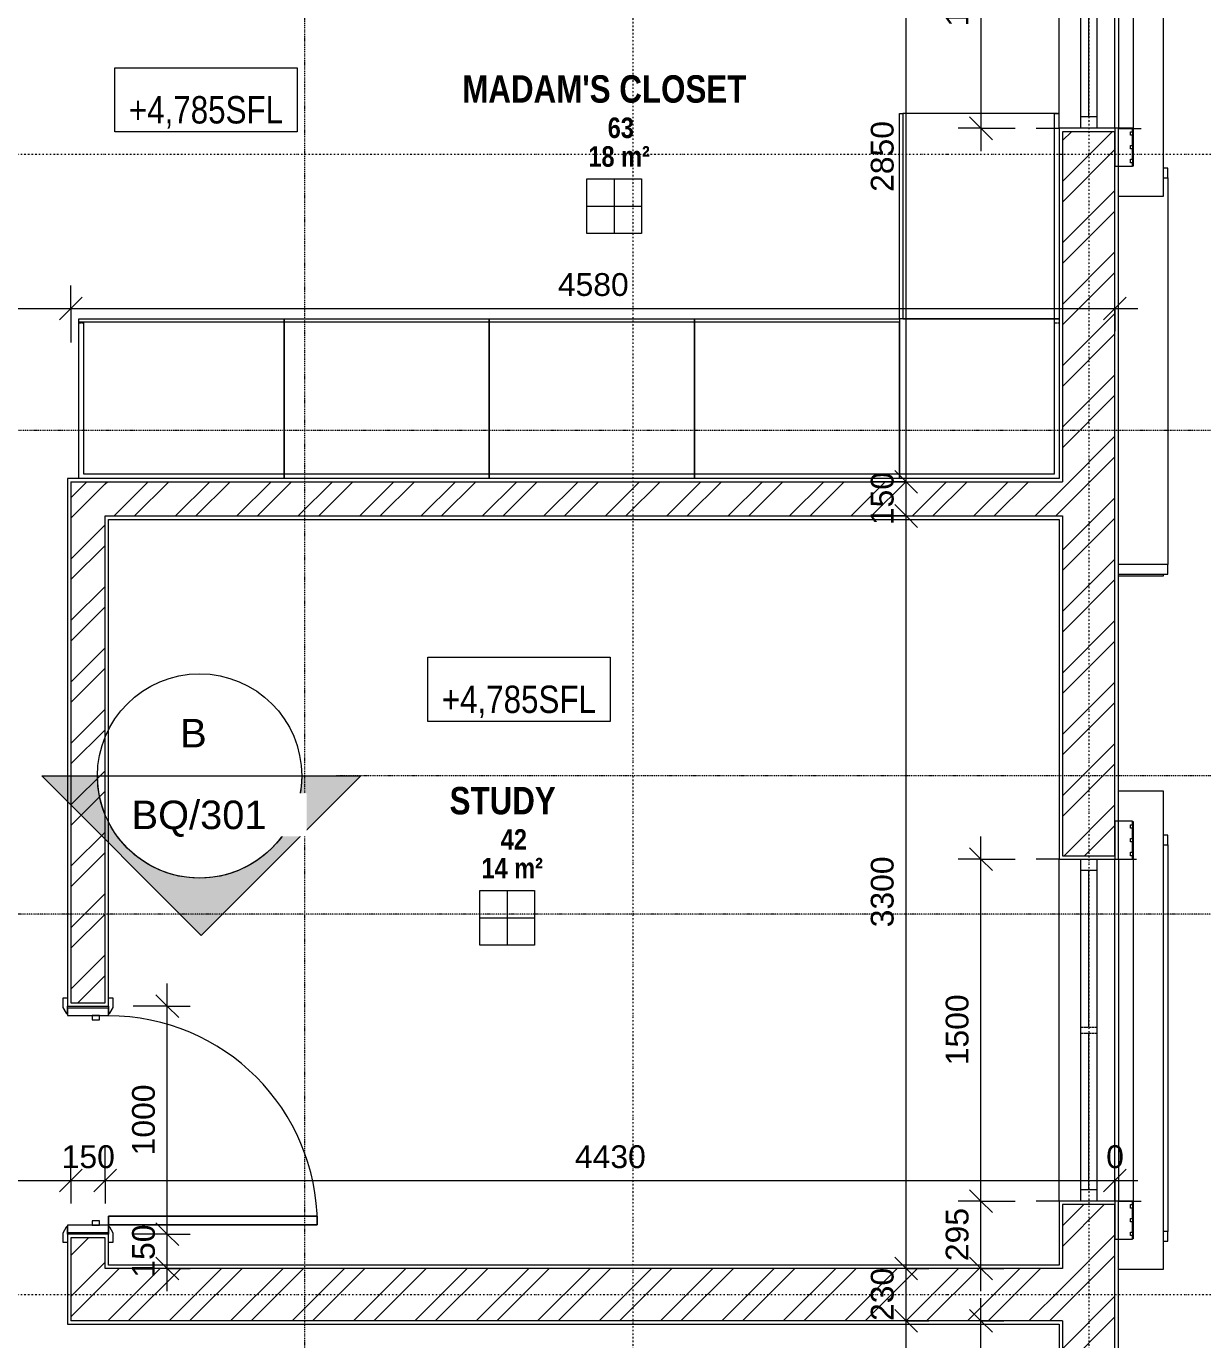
# Model space of a CAD drawing. Header units: millimetres. Extents: x -20313 to 13390, y -15775 to 12805.
# Drawn here: x 3968 to 9129, y -3989 to 1771 of the extents above; entities that cross this region are included whole.
import ezdxf

# ---------------------------------------------------------------- set-up
doc = ezdxf.new("R2010")
doc.units = ezdxf.units.MM
for name, pattern in [('Centre', [14.4, 3, -2.2, 7, -2.2]), ('Dash dot', [15.875, 6.35, -4.7625, 0, -4.7625]), ('TD_Dash', [4, 2, -2]), ('TD_Level Line', [8, 4, -2, 0, -2])]:
    doc.linetypes.add(name, pattern=pattern)
for name, color, linetype, lineweight in [('A-ANNO-DIMS', 211, 'Continuous', 9), ('A-ANNO-DIMS-100', 211, 'Continuous', 9), ('A-AREA-IDEN', 2, 'Continuous', 9), ('A-DETL-MBND', 5, 'Continuous', 5), ('A-DOOR', 31, 'Continuous', 5), ('A-DOOR-FRAM', 31, 'Continuous', 5), ('A-GENM', 13, 'Continuous', 5), ('A-GLAZ', 151, 'Continuous', 5), ('A-WALL', 113, 'Continuous', 5), ('A-WALL-PATT', 111, 'Continuous', 18), ('G-ANNO-DIMS', 111, 'Continuous', 9), ('G-ANNO-SYMB', 111, 'Continuous', 9), ('I-WALL', 2, 'Continuous', 5), ('Q-CASE', 31, 'Continuous', 5), ('Q-CASE-HDLN', 31, 'TD_Dash', 5), ('S-GRID', 1, 'Continuous', 9)]:
    doc.layers.add(name, color=color, linetype=linetype, lineweight=lineweight)
doc.styles.add('Arial', font='arial.ttf', dxfattribs={"height": 125})
doc.styles.add('Arial Narrow_1', font='ARIALN.TTF', dxfattribs={"height": 120})
doc.styles.add('Arial Narrow_B', font='ARIALNB.TTF', dxfattribs={"height": 90})
doc.styles.add('Arial Narrow_B_1', font='ARIALNB.TTF', dxfattribs={"height": 120})
doc.styles.add('Arial_3', font='arial.ttf', dxfattribs={"height": 100})
doc.dimstyles.new('Arial_1_0', dxfattribs={"dimscale": 304.8, "dimtxt": 102.02594, "dimasz": 0.328084, "dimexe": 0.328084, "dimexo": 0.0625, "dimgap": 0.082021, "dimtad": 1, "dimdec": 0, "dimzin": 0, "dimdsep": 46, "dimtxsty": 'Arial_3', "dimblk1": 'OBLIQUE', "dimblk2": 'OBLIQUE', "dimsah": 1, "dimcen": 0.09, "dimdle": 0.328084, "dimazin": 0, "dimtfac": 1, "dimtdec": 4, "dimtix": 1, "dimtmove": 0, "dimatfit": 3, "dimfxl": 0.492126, "dimfxlon": 1, "dimtvp": 1, "dimtolj": 1, "dimtzin": 0, "dimarcsym": 2})
pattern_1 = [(45, (-8404.18, -5860.1), (-134.7038, 134.7038), []), (45, (-8314.37, -5860.1), (-134.7038, 134.7038), [])]

# ---------------------------------------------------------------- blocks, each defined once
blk = doc.blocks.new('Casement - 2L - 1500 X 1800-1200021-01_First floor')
at = {"layer": 'A-GLAZ'}
for p, q in [((-423.8, 130), (-423.8, 210)), ((1076.2, 130), (1076.2, 230)), ((-423.8, 35), (-373.8, 35)), ((-373.8, 35), (1026.2, 35)), ((-373.8, 35), (-373.8, -35)), ((313.2, 0), (-373.8, 0)), ((-373.8, 0), (-373.8, -15)), ((1026.2, 0), (339.2, 0)), ((1026.2, 35), (1026.2, -35)), ((1026.2, 35), (1076.2, 35)), ((-373.8, -35), (-423.8, -35)), ((1026.2, -35), (-373.8, -35)), ((1076.2, -35), (1026.2, -35)), ((-423.8, -130), (-423.8, -230)), ((1076.2, -130), (1076.2, -230))]:
    blk.add_line(p, q, dxfattribs=at)
at = {"layer": 'A-GLAZ', "linetype": 'Centre'}
for p, q in [((313.2, -35), (313.2, 35)), ((339.2, -35), (339.2, 35))]:
    blk.add_line(p, q, dxfattribs=at)
blk = doc.blocks.new('Casement - 2L - 900 toilet-917322-01_First floor')
at = {"layer": 'A-GLAZ'}
for p, q in [((-273.8, 130), (-273.8, 210)), ((926.2, 130), (926.2, 230)), ((-273.8, 35), (-223.8, 35)), ((-223.8, 35), (876.2, 35)), ((-223.8, 35), (-223.8, -35)), ((313.2, 0), (-223.8, 0)), ((-223.8, 0), (-223.8, -15)), ((876.2, 35), (876.2, -35)), ((876.2, 35), (926.2, 35)), ((-223.8, -35), (-273.8, -35)), ((876.2, -35), (-223.8, -35)), ((876.2, 0), (339.2, 0)), ((926.2, -35), (876.2, -35)), ((-273.8, -130), (-273.8, -230)), ((926.2, -130), (926.2, -230))]:
    blk.add_line(p, q, dxfattribs=at)
at = {"layer": 'A-GLAZ', "linetype": 'Centre'}
for p, q in [((313.2, -35), (313.2, 35)), ((339.2, -35), (339.2, 35))]:
    blk.add_line(p, q, dxfattribs=at)
blk = doc.blocks.new('Doors_IntSgl - 1000x2700mm-1172064-01_First floor')
at = {"layer": 'A-DOOR'}
for p, q in [((420, 1006), (420, 90)), ((458, 1006), (420, 1006)), ((420, 90), (420, 1006)), ((420, 1006), (458, 1006)), ((458, 90), (458, 1006)), ((458, 1006), (458, 90)), ((-495, 110), (-535, 110)), ((-535, 110), (-535, 90)), ((-500, 90), (-465, 90)), ((-469, 96), (-495, 110)), ((420, 90), (458, 90)), ((458, 90), (420, 90)), ((465, 90), (500, 90)), ((495, 110), (469, 96)), ((535, 110), (495, 110)), ((535, 90), (535, 110)), ((-535, -90), (-535, -110)), ((-535, -110), (-495, -110)), ((-465, -90), (-500, -90)), ((-495, -110), (-469, -96)), ((500, -90), (465, -90)), ((469, -96), (495, -110)), ((495, -110), (535, -110)), ((535, -110), (535, -90))]:
    blk.add_line(p, q, dxfattribs=at)
for centre, radius, start, end in [((458, 90), 916, 90, 180), ((-473, 89), 8.06, 7.12502, 60.25512), ((-473, 89), 8.06, 7.12502, 60.25512), ((473, 89), 8.06, 119.74488, 172.87498), ((473, 89), 8.06, 119.74488, 172.87498), ((-473, -89), 8.06, 299.74488, 352.87498), ((473, -89), 8.06, 187.12502, 240.25512)]:
    blk.add_arc(centre, radius, start, end, dxfattribs=at)
at = {"layer": 'A-DOOR-FRAM'}
for p, q in [((-460, 90), (-492, 90)), ((-492, 90), (-492, -90)), ((-460, -90), (-460, 90)), ((460, 90), (460, -90)), ((492, 90), (460, 90)), ((492, -90), (492, 90)), ((-441, 50), (-460, 50)), ((-460, 50), (-460, 18)), ((-460, 18), (-441, 18)), ((-441, 18), (-441, 50)), ((460, 50), (441, 50)), ((441, 50), (441, 18)), ((441, 18), (460, 18)), ((460, 18), (460, 50)), ((-492, -90), (-460, -90)), ((460, -90), (492, -90))]:
    blk.add_line(p, q, dxfattribs=at)
blk = doc.blocks.new('CAS_Casework - 1 Primary  __ Bedroom-1172080-01_First floor')
at = {"layer": 'Q-CASE'}
for p, q in [((-405.3, 580), (-405.3, 600)), ((-405.3, 580), (-405.3, -85)), ((474.7, 580), (-405.3, 580)), ((474.7, -85), (474.7, 580)), ((494.7, 600), (494.7, -85)), ((-405.3, -85), (474.7, -85)), ((-405.3, -100), (-405.3, -85)), ((494.7, -100), (-405.3, -100)), ((474.7, -85), (494.7, -85)), ((494.7, -85), (474.7, -85)), ((494.7, -85), (494.7, -100))]:
    blk.add_line(p, q, dxfattribs=at)
at = {"layer": 'Q-CASE-HDLN'}
for p, q in [((-405.3, 600), (-405.3, 580)), ((494.7, 600), (494.7, -80)), ((474.7, -80), (494.7, -80))]:
    blk.add_line(p, q, dxfattribs=at)
blk = doc.blocks.new('CAS_Casework - 1 Primary  __ Bedroom-1172083-01_First floor')
at = {"layer": 'Q-CASE'}
for p, q in [((-405.3, 580), (-405.3, 600)), ((-405.3, 580), (-405.3, -85)), ((494.7, 580), (-405.3, 580)), ((494.7, 600), (494.7, 580)), ((494.7, -85), (494.7, 580)), ((-405.3, -85), (494.7, -85)), ((-405.3, -100), (-405.3, -85)), ((494.7, -100), (-405.3, -100)), ((494.7, -85), (494.7, -100))]:
    blk.add_line(p, q, dxfattribs=at)
at = {"layer": 'Q-CASE-HDLN'}
for p, q in [((-405.3, 600), (-405.3, 580)), ((494.7, 600), (494.7, 580))]:
    blk.add_line(p, q, dxfattribs=at)
blk = doc.blocks.new('CAS_Casework - 1 Primary  __ Bedroom-V12-01_First floor')
at = {"layer": 'Q-CASE'}
for p, q in [((-405.3, 580), (-405.3, 600)), ((-405.3, 580), (-405.3, -85)), ((494.7, 580), (-405.3, 580)), ((494.7, 600), (494.7, 580)), ((494.7, -85), (494.7, 580)), ((-405.3, -85), (494.7, -85)), ((494.7, -100), (-405.3, -100)), ((494.7, -85), (494.7, -100))]:
    blk.add_line(p, q, dxfattribs=at)
at = {"layer": 'Q-CASE-HDLN'}
for p, q in [((-405.3, 600), (-405.3, 580)), ((494.7, 600), (494.7, 580))]:
    blk.add_line(p, q, dxfattribs=at)
blk = doc.blocks.new('CAS_Casework - 1 Primary  __ Bedroom-1172086-01_First floor')
at = {"layer": 'Q-CASE'}
for p, q in [((-285.3, 580), (-285.3, -100)), ((394.7, 580), (-285.3, 580)), ((394.7, 600), (394.7, 580)), ((394.7, -100), (394.7, 580)), ((-285.3, -100), (-305.3, -100)), ((-285.3, -100), (394.7, -100))]:
    blk.add_line(p, q, dxfattribs=at)
at = {"layer": 'Q-CASE-HDLN'}
for p, q in [((394.7, 600), (394.7, 580)), ((-305.3, -80), (-285.3, -80))]:
    blk.add_line(p, q, dxfattribs=at)
blk = doc.blocks.new('CAS_Casework - 1 Primary  __ Bedroom-V13-01_First floor')
at = {"layer": 'Q-CASE'}
for p, q in [((-405.3, 580), (-405.3, 600)), ((-405.3, 580), (-405.3, -85)), ((494.7, 580), (-405.3, 580)), ((494.7, 600), (494.7, 580)), ((494.7, -85), (494.7, 580)), ((-405.3, -85), (494.7, -85)), ((-405.3, -100), (-405.3, -85)), ((494.7, -100), (-405.3, -100))]:
    blk.add_line(p, q, dxfattribs=at)
at = {"layer": 'Q-CASE-HDLN'}
for p, q in [((-405.3, 600), (-405.3, 580)), ((494.7, 600), (494.7, 580))]:
    blk.add_line(p, q, dxfattribs=at)
blk = doc.blocks.new('hood 43 - hood 1-1147549-01_First floor')
at = {"layer": 'A-DETL-MBND'}
for p, q in [((-5307.3, -4253.2), (-7000.9, -4308.9)), ((-5308, -4233.2), (-5307.3, -4253.2)), ((-5307.3, -4253.2), (-5264.3, -4251.8)), ((-5264.3, -4251.8), (-5265, -4231.8)), ((-7044.6, -4290.3), (-7044, -4310.3)), ((-7044, -4310.3), (-7000.9, -4308.9)), ((-7000.9, -4308.9), (-7001.6, -4288.9))]:
    blk.add_line(p, q, dxfattribs=at)
blk = doc.blocks.new('hood 44 - hood 1-1150410-01_First floor')
at = {"layer": 'A-DETL-MBND'}
for p, q in [((-7058.5, -4093.2), (-7052, -4290.6)), ((-7051.1, -4092.9), (-7044, -4310.3)), ((-7000.9, -4308.9), (-7008.1, -4091.5)), ((-5307.3, -4253.2), (-7000.9, -4308.9)), ((-5308, -4233.2), (-5307.3, -4253.2)), ((-5307.3, -4253.2), (-5264.3, -4251.8)), ((-5264.3, -4251.8), (-5265, -4231.8)), ((-7052, -4290.6), (-7044.6, -4290.3)), ((-7044, -4310.3), (-7000.9, -4308.9))]:
    blk.add_line(p, q, dxfattribs=at)
blk = doc.blocks.new('hood 19 - hood 1-1207355-01_First floor')
at = {"layer": 'A-GENM'}
for p, q in [((-13067, -9178.3), (-11567.8, -9129.1)), ((-11263.4, -9331.7), (-11269.9, -9134.3)), ((-13364.1, -9203.1), (-13357.6, -9400.5)), ((-11400.2, -9203.6), (-13229.5, -9263.7)), ((-11400.2, -9203.6), (-13064.4, -9258.3)), ((-11535.1, -9205), (-11550.1, -9205.5)), ((-11474.8, -9203), (-11489.8, -9203.5)), ((-11414.5, -9201), (-11429.5, -9201.5)), ((-11400.3, -9200.6), (-11400.2, -9203.6)), ((-11400.3, -9200.6), (-11400.2, -9203.6)), ((-13229.5, -9263.7), (-13229.6, -9260.7)), ((-13200.3, -9259.7), (-13215.2, -9260.2)), ((-13139.9, -9257.8), (-13154.9, -9258.3)), ((-13079.6, -9255.8), (-13094.6, -9256.3)), ((-13064.4, -9258.3), (-13064.5, -9255.3)), ((-13357.6, -9400.5), (-11263.4, -9331.7))]:
    blk.add_line(p, q, dxfattribs=at)
at = {"layer": 'A-GENM', "lineweight": 9}
for p, q in [((-11401.9, -9123.6), (-11567.8, -9129.1)), ((-11567.8, -9129.1), (-11565.3, -9206)), ((-11399.3, -9200.5), (-11401.9, -9123.6)), ((-13067, -9178.3), (-13232.9, -9183.8)), ((-13232.9, -9183.8), (-13230.4, -9260.7)), ((-13064.5, -9255.3), (-13067, -9178.3)), ((-11565.3, -9206), (-11550.1, -9205.5)), ((-11550.4, -9196.7), (-11535.4, -9196.2)), ((-11550.1, -9205.5), (-11550.4, -9196.7)), ((-11535.4, -9196.2), (-11535.1, -9205)), ((-11535.1, -9205), (-11489.8, -9203.5)), ((-11490.1, -9194.7), (-11475.1, -9194.2)), ((-11489.8, -9203.5), (-11490.1, -9194.7)), ((-11475.1, -9194.2), (-11474.8, -9203)), ((-11474.8, -9203), (-11429.5, -9201.5)), ((-11429.8, -9192.7), (-11414.8, -9192.2)), ((-11429.5, -9201.5), (-11429.8, -9192.7)), ((-11414.8, -9192.2), (-11414.5, -9201)), ((-11414.5, -9201), (-11399.3, -9200.5)), ((-13230.4, -9260.7), (-13215.2, -9260.2)), ((-13215.5, -9251.5), (-13200.5, -9251)), ((-13215.2, -9260.2), (-13215.5, -9251.5)), ((-13200.5, -9251), (-13200.3, -9259.7)), ((-13200.3, -9259.7), (-13154.9, -9258.3)), ((-13155.2, -9249.5), (-13140.2, -9249)), ((-13154.9, -9258.3), (-13155.2, -9249.5)), ((-13140.2, -9249), (-13139.9, -9257.8)), ((-13139.9, -9257.8), (-13094.6, -9256.3)), ((-13094.9, -9247.5), (-13079.9, -9247)), ((-13094.6, -9256.3), (-13094.9, -9247.5)), ((-13079.9, -9247), (-13079.6, -9255.8)), ((-13079.6, -9255.8), (-13064.5, -9255.3))]:
    blk.add_line(p, q, dxfattribs=at)
blk = doc.blocks.new('hood 25 - hood 1-1208113-01_First floor')
at = {"layer": 'A-GENM'}
for p, q in [((-8149.7, -9016.7), (-6950.3, -8977.2)), ((-6645.9, -9179.9), (-6652.4, -8982.5)), ((-8446.7, -9041.5), (-8440.2, -9238.8)), ((-8312.2, -9102.1), (-8312.3, -9099)), ((-8312.2, -9102.1), (-8312.3, -9099)), ((-6782.7, -9051.8), (-8312.2, -9102.1)), ((-6782.7, -9051.8), (-8312.2, -9102.1)), ((-8282.9, -9098.1), (-8297.9, -9098.6)), ((-8222.6, -9096.1), (-8237.6, -9096.6)), ((-8162.3, -9094.1), (-8177.3, -9094.6)), ((-6917.6, -9053.2), (-6932.6, -9053.7)), ((-6857.3, -9051.2), (-6872.3, -9051.7)), ((-6797, -9049.2), (-6812, -9049.7)), ((-6782.8, -9048.8), (-6782.7, -9051.8)), ((-6782.8, -9048.8), (-6782.7, -9051.8)), ((-8440.2, -9238.8), (-6645.9, -9179.9))]:
    blk.add_line(p, q, dxfattribs=at)
at = {"layer": 'A-GENM', "lineweight": 9}
for p, q in [((-6784.4, -8971.8), (-6950.3, -8977.2)), ((-6950.3, -8977.2), (-6947.8, -9054.2)), ((-6781.8, -9048.7), (-6784.4, -8971.8)), ((-8149.7, -9016.7), (-8315.6, -9022.1)), ((-8315.6, -9022.1), (-8313.1, -9099.1)), ((-8147.1, -9093.6), (-8149.7, -9016.7)), ((-6872.6, -9042.9), (-6857.6, -9042.4)), ((-6872.3, -9051.7), (-6872.6, -9042.9)), ((-6857.6, -9042.4), (-6857.3, -9051.2)), ((-6812.3, -9040.9), (-6797.3, -9040.4)), ((-6812, -9049.7), (-6812.3, -9040.9)), ((-6797.3, -9040.4), (-6797, -9049.2)), ((-8313.1, -9099.1), (-8297.9, -9098.6)), ((-8298.2, -9089.8), (-8283.2, -9089.3)), ((-8297.9, -9098.6), (-8298.2, -9089.8)), ((-8283.2, -9089.3), (-8282.9, -9098.1)), ((-8282.9, -9098.1), (-8237.6, -9096.6)), ((-8237.9, -9087.8), (-8222.9, -9087.3)), ((-8237.6, -9096.6), (-8237.9, -9087.8)), ((-8222.9, -9087.3), (-8222.6, -9096.1)), ((-8222.6, -9096.1), (-8177.3, -9094.6)), ((-8177.6, -9085.8), (-8162.6, -9085.3)), ((-8177.3, -9094.6), (-8177.6, -9085.8)), ((-8162.6, -9085.3), (-8162.3, -9094.1)), ((-8162.3, -9094.1), (-8147.1, -9093.6)), ((-6947.8, -9054.2), (-6932.6, -9053.7)), ((-6932.9, -9044.9), (-6917.9, -9044.4)), ((-6932.6, -9053.7), (-6932.9, -9044.9)), ((-6917.9, -9044.4), (-6917.6, -9053.2)), ((-6917.6, -9053.2), (-6872.3, -9051.7)), ((-6857.3, -9051.2), (-6812, -9049.7)), ((-6797, -9049.2), (-6781.8, -9048.7))]:
    blk.add_line(p, q, dxfattribs=at)
blk = doc.blocks.new('Room Tag B - Medium_rfaX - Name and Number-1261570-01_First floor')
at = {"layer": 'A-AREA-IDEN'}
for p, q in [((-2.752, -5.004), (-2.752, -2.604)), ((-2.752, -2.604), (-0.352, -2.604)), ((-1.552, -2.604), (-1.552, -5.004)), ((-0.352, -2.604), (-0.352, -5.004)), ((-2.752, -3.804), (-0.352, -3.804)), ((-0.352, -5.004), (-2.752, -5.004))]:
    blk.add_line(p, q, dxfattribs=at)
blk = doc.blocks.new('DIMBLOCK161-01_First floor')
at = {"layer": 'A-ANNO-DIMS-100', "transparency": 16777216}
for p, q in [((2744, -3291.2), (2744, -3141.2)), ((4164, -3291.2), (4164, -3141.2)), ((2744, -3291.2), (2794, -3241.2)), ((4164, -3291.2), (4214, -3241.2)), ((2744, -3291.2), (2694, -3341.2)), ((2744, -3291.2), (4164, -3291.2)), ((2744, -3291.2), (2744, -3391.2)), ((4164, -3291.2), (4114, -3341.2)), ((4164, -3291.2), (4164, -3391.2))]:
    blk.add_line(p, q, dxfattribs=at)
at = {"layer": 'A-ANNO-DIMS-100', "color": 0, "transparency": 16777216, "insert": (3300.2, -3136.4), "char_height": 100, "width": 369.177, "attachment_point": 1, "line_spacing_factor": 0.941778, "style": 'Arial_3'}
blk.add_mtext('1420', dxfattribs=at)
blk = doc.blocks.new('_Oblique')
at = {"color": 0, "linetype": 'ByBlock', "lineweight": -2}
blk.add_line((-0.5, -0.5), (0.5, 0.5), dxfattribs=at)
blk = doc.blocks.new('DIMBLOCK162-01_First floor')
at = {"layer": 'A-ANNO-DIMS-100', "transparency": 16777216}
for p, q in [((4164, -3291.2), (4164, -3141.2)), ((4314, -3291.2), (4314, -3141.2)), ((4164, -3291.2), (4214, -3241.2)), ((4314, -3291.2), (4364, -3241.2)), ((4164, -3291.2), (4114, -3341.2)), ((4164, -3291.2), (4314, -3291.2)), ((4164, -3291.2), (4164, -3391.2)), ((4314, -3291.2), (4264, -3341.2)), ((4314, -3291.2), (4314, -3391.2))]:
    blk.add_line(p, q, dxfattribs=at)
at = {"layer": 'A-ANNO-DIMS-100', "color": 0, "transparency": 16777216, "insert": (4123.7, -3136.4), "char_height": 100, "width": 276.883, "attachment_point": 1, "line_spacing_factor": 0.941778, "style": 'Arial_3'}
blk.add_mtext('150', dxfattribs=at)
blk = doc.blocks.new('DIMBLOCK163-01_First floor')
at = {"layer": 'A-ANNO-DIMS-100', "transparency": 16777216}
for p, q in [((4314, -3291.2), (4314, -3141.2)), ((8744, -3291.2), (8744, -3141.2)), ((4314, -3291.2), (4364, -3241.2)), ((8744, -3291.2), (8794, -3241.2)), ((4314, -3291.2), (4264, -3341.2)), ((4314, -3291.2), (8744, -3291.2)), ((4314, -3291.2), (4314, -3391.2)), ((8744, -3291.2), (8694, -3341.2)), ((8744, -3291.2), (8744, -3391.2))]:
    blk.add_line(p, q, dxfattribs=at)
at = {"layer": 'A-ANNO-DIMS-100', "color": 0, "transparency": 16777216, "insert": (6375.2, -3136.4), "char_height": 100, "width": 369.177, "attachment_point": 1, "line_spacing_factor": 0.941778, "style": 'Arial_3'}
blk.add_mtext('4430', dxfattribs=at)
blk = doc.blocks.new('DIMBLOCK164-01_First floor')
at = {"layer": 'A-ANNO-DIMS-100', "transparency": 16777216}
for q in [(8744, -3141.2), (8744, -3191.2), (8794, -3241.2), (8794, -3241.2), (8694, -3341.2), (8694, -3341.2), (8844, -3291.2), (8744, -3441.2), (8744, -3391.2)]:
    blk.add_line((8744, -3291.2), q, dxfattribs=at)
at = {"layer": 'A-ANNO-DIMS-100', "color": 0, "transparency": 16777216, "insert": (8705.6, -3136.4), "char_height": 100, "width": 92.294, "attachment_point": 1, "line_spacing_factor": 0.941778, "style": 'Arial_3'}
blk.add_mtext('0', dxfattribs=at)
blk = doc.blocks.new('DIMBLOCK174-01_First floor')
at = {"layer": 'A-ANNO-DIMS-100', "transparency": 16777216}
for p, q in [((2744, 533.6), (2744, 683.6)), ((2744, 533.6), (2794, 583.6)), ((4164, 533.6), (4164, 633.6)), ((4164, 533.6), (4214, 583.6)), ((2744, 533.6), (2694, 483.6)), ((2744, 533.6), (4164, 533.6)), ((2744, 533.6), (2744, 433.6)), ((4164, 533.6), (4114, 483.6)), ((4164, 533.6), (4164, 383.6))]:
    blk.add_line(p, q, dxfattribs=at)
at = {"layer": 'A-ANNO-DIMS-100', "color": 0, "transparency": 16777216, "insert": (3300.2, 688.4), "char_height": 100, "width": 369.177, "attachment_point": 1, "line_spacing_factor": 0.941778, "style": 'Arial_3'}
blk.add_mtext('1420', dxfattribs=at)
blk = doc.blocks.new('DIMBLOCK175-01_First floor')
at = {"layer": 'A-ANNO-DIMS-100', "transparency": 16777216}
for p, q in [((8744, 533.6), (8744, 683.6)), ((4164, 533.6), (4164, 633.6)), ((4164, 533.6), (4214, 583.6)), ((8744, 533.6), (8794, 583.6)), ((4164, 533.6), (4114, 483.6)), ((4164, 533.6), (8844, 533.6)), ((4164, 533.6), (4164, 383.6)), ((8744, 533.6), (8694, 483.6)), ((8744, 533.6), (8744, 433.6))]:
    blk.add_line(p, q, dxfattribs=at)
at = {"layer": 'A-ANNO-DIMS-100', "color": 0, "transparency": 16777216, "insert": (6300.2, 688.4), "char_height": 100, "width": 369.177, "attachment_point": 1, "line_spacing_factor": 0.941778, "style": 'Arial_3'}
blk.add_mtext('4580', dxfattribs=at)
blk = doc.blocks.new('DIMBLOCK179-01_First floor')
at = {"layer": 'A-ANNO-DIMS-100', "transparency": 16777216}
for p, q in [((8156.4, 2523.5), (8106.4, 2573.5)), ((8156.4, 2523.5), (8056.4, 2523.5)), ((8156.4, 2523.5), (8156.4, 1223.5)), ((8156.4, 2523.5), (8206.4, 2473.5)), ((8156.4, 2523.5), (8306.4, 2523.5)), ((8156.4, 1323.5), (8106.4, 1373.5)), ((8156.4, 1323.5), (8056.4, 1323.5)), ((8156.4, 1323.5), (8206.4, 1273.5)), ((8156.4, 1323.5), (8306.4, 1323.5))]:
    blk.add_line(p, q, dxfattribs=at)
at = {"layer": 'A-ANNO-DIMS-100', "color": 0, "transparency": 16777216, "insert": (8001.6, 1769.6), "char_height": 100, "width": 369.177, "attachment_point": 1, "rotation": 90, "line_spacing_factor": 0.941778, "style": 'Arial_3'}
blk.add_mtext('1200', dxfattribs=at)
blk = doc.blocks.new('DIMBLOCK180-01_First floor')
at = {"layer": 'A-ANNO-DIMS-100', "transparency": 16777216}
for p, q in [((8156.4, -3381.5), (8106.4, -3331.5)), ((8156.4, -3381.5), (8056.4, -3381.5)), ((8156.4, -3776.5), (8156.4, -3381.5)), ((8156.4, -3381.5), (8206.4, -3431.5)), ((8156.4, -3381.5), (8306.4, -3381.5)), ((8156.4, -3676.5), (8106.4, -3626.5)), ((8156.4, -3676.5), (8006.4, -3676.5)), ((8156.4, -3676.5), (8206.4, -3726.5)), ((8156.4, -3676.5), (8256.4, -3676.5))]:
    blk.add_line(p, q, dxfattribs=at)
at = {"layer": 'A-ANNO-DIMS-100', "color": 0, "transparency": 16777216, "insert": (8001.6, -3644.4), "char_height": 100, "width": 276.883, "attachment_point": 1, "rotation": 90, "line_spacing_factor": 0.941778, "style": 'Arial_3'}
blk.add_mtext('295', dxfattribs=at)
blk = doc.blocks.new('DIMBLOCK181-01_First floor')
at = {"layer": 'A-ANNO-DIMS-100', "transparency": 16777216}
for p, q in [((8156.4, -3381.5), (8156.4, -1781.5)), ((8156.4, -1881.5), (8106.4, -1831.5)), ((8156.4, -1881.5), (8056.4, -1881.5)), ((8156.4, -1881.5), (8206.4, -1931.5)), ((8156.4, -1881.5), (8306.4, -1881.5)), ((8156.4, -3381.5), (8106.4, -3331.5)), ((8156.4, -3381.5), (8056.4, -3381.5)), ((8156.4, -3381.5), (8206.4, -3431.5)), ((8156.4, -3381.5), (8306.4, -3381.5))]:
    blk.add_line(p, q, dxfattribs=at)
at = {"layer": 'A-ANNO-DIMS-100', "color": 0, "transparency": 16777216, "insert": (8001.6, -2785.4), "char_height": 100, "width": 369.177, "attachment_point": 1, "rotation": 90, "line_spacing_factor": 0.941778, "style": 'Arial_3'}
blk.add_mtext('1500', dxfattribs=at)
blk = doc.blocks.new('DIMBLOCK183-01_First floor')
at = {"layer": 'A-ANNO-DIMS-100', "transparency": 16777216}
for p, q in [((8156.4, -3906.5), (8106.4, -3856.5)), ((8156.4, -4591.5), (8156.4, -3806.5)), ((8156.4, -3906.5), (8006.4, -3906.5)), ((8156.4, -3906.5), (8206.4, -3956.5)), ((8156.4, -3906.5), (8256.4, -3906.5)), ((8156.4, -4591.5), (8106.4, -4541.5)), ((8156.4, -4591.5), (8056.4, -4591.5)), ((8156.4, -4591.5), (8206.4, -4641.5)), ((8156.4, -4591.5), (8306.4, -4591.5))]:
    blk.add_line(p, q, dxfattribs=at)
at = {"layer": 'A-ANNO-DIMS-100', "color": 0, "transparency": 16777216, "insert": (8001.6, -4364.4), "char_height": 100, "width": 276.883, "attachment_point": 1, "rotation": 90, "line_spacing_factor": 0.941778, "style": 'Arial_3'}
blk.add_mtext('685', dxfattribs=at)
blk = doc.blocks.new('DIMBLOCK185-01_First floor')
at = {"layer": 'A-ANNO-DIMS-100', "transparency": 16777216}
for p, q in [((7827.9, -3906.5), (7777.9, -3856.5)), ((7827.9, -3906.5), (7677.9, -3906.5)), ((7827.9, -8676.5), (7827.9, -3906.5)), ((7827.9, -3906.5), (7877.9, -3956.5)), ((7827.9, -3906.5), (7927.9, -3906.5)), ((7827.9, -8676.5), (7777.9, -8626.5)), ((7827.9, -8676.5), (7677.9, -8676.5)), ((7827.9, -8676.5), (7877.9, -8726.5)), ((7827.9, -8676.5), (7927.9, -8676.5))]:
    blk.add_line(p, q, dxfattribs=at)
at = {"layer": 'A-ANNO-DIMS-100', "color": 0, "transparency": 16777216, "insert": (7673, -6445.4), "char_height": 100, "width": 369.177, "attachment_point": 1, "rotation": 90, "line_spacing_factor": 0.941778, "style": 'Arial_3'}
blk.add_mtext('4770', dxfattribs=at)
blk = doc.blocks.new('DIMBLOCK186-01_First floor')
at = {"layer": 'A-ANNO-DIMS-100', "transparency": 16777216}
for p, q in [((7827.9, -3676.5), (7777.9, -3626.5)), ((7827.9, -3676.5), (7677.9, -3676.5)), ((7827.9, -3906.5), (7827.9, -3676.5)), ((7827.9, -3676.5), (7877.9, -3726.5)), ((7827.9, -3676.5), (7927.9, -3676.5)), ((7827.9, -3906.5), (7777.9, -3856.5)), ((7827.9, -3906.5), (7677.9, -3906.5)), ((7827.9, -3906.5), (7877.9, -3956.5)), ((7827.9, -3906.5), (7927.9, -3906.5))]:
    blk.add_line(p, q, dxfattribs=at)
at = {"layer": 'A-ANNO-DIMS-100', "color": 0, "transparency": 16777216, "insert": (7673, -3906.9), "char_height": 100, "width": 276.883, "attachment_point": 1, "rotation": 90, "line_spacing_factor": 0.941778, "style": 'Arial_3'}
blk.add_mtext('230', dxfattribs=at)
blk = doc.blocks.new('DIMBLOCK187-01_First floor')
at = {"layer": 'A-ANNO-DIMS-100', "transparency": 16777216}
for p, q in [((7827.9, -376.5), (7777.9, -326.5)), ((7827.9, -376.5), (7677.9, -376.5)), ((7827.9, -3676.5), (7827.9, -376.5)), ((7827.9, -376.5), (7877.9, -426.5)), ((7827.9, -376.5), (7927.9, -376.5)), ((7827.9, -3676.5), (7777.9, -3626.5)), ((7827.9, -3676.5), (7677.9, -3676.5)), ((7827.9, -3676.5), (7877.9, -3726.5)), ((7827.9, -3676.5), (7927.9, -3676.5))]:
    blk.add_line(p, q, dxfattribs=at)
at = {"layer": 'A-ANNO-DIMS-100', "color": 0, "transparency": 16777216, "insert": (7673, -2180.4), "char_height": 100, "width": 369.177, "attachment_point": 1, "rotation": 90, "line_spacing_factor": 0.941778, "style": 'Arial_3'}
blk.add_mtext('3300', dxfattribs=at)
blk = doc.blocks.new('DIMBLOCK188-01_First floor')
at = {"layer": 'A-ANNO-DIMS-100', "transparency": 16777216}
for p, q in [((7827.9, -226.5), (7677.9, -226.5)), ((7827.9, -226.5), (7777.9, -176.5)), ((7827.9, -376.5), (7827.9, -226.5)), ((7827.9, -226.5), (7877.9, -276.5)), ((7827.9, -226.5), (7927.9, -226.5)), ((7827.9, -376.5), (7777.9, -326.5)), ((7827.9, -376.5), (7677.9, -376.5)), ((7827.9, -376.5), (7877.9, -426.5)), ((7827.9, -376.5), (7927.9, -376.5))]:
    blk.add_line(p, q, dxfattribs=at)
at = {"layer": 'A-ANNO-DIMS-100', "color": 0, "transparency": 16777216, "insert": (7673, -416.9), "char_height": 100, "width": 276.883, "attachment_point": 1, "rotation": 90, "line_spacing_factor": 0.941778, "style": 'Arial_3'}
blk.add_mtext('150', dxfattribs=at)
blk = doc.blocks.new('DIMBLOCK189-01_First floor')
at = {"layer": 'A-ANNO-DIMS-100', "transparency": 16777216}
for p, q in [((7827.9, 2623.5), (7777.9, 2673.5)), ((7827.9, 2623.5), (7677.9, 2623.5)), ((7827.9, -226.5), (7827.9, 2623.5)), ((7827.9, 2623.5), (7877.9, 2573.5)), ((7827.9, 2623.5), (7927.9, 2623.5)), ((7827.9, -226.5), (7677.9, -226.5)), ((7827.9, -226.5), (7777.9, -176.5)), ((7827.9, -226.5), (7877.9, -276.5)), ((7827.9, -226.5), (7927.9, -226.5))]:
    blk.add_line(p, q, dxfattribs=at)
at = {"layer": 'A-ANNO-DIMS-100', "color": 0, "transparency": 16777216, "insert": (7673, 1044.6), "char_height": 100, "width": 369.177, "attachment_point": 1, "rotation": 90, "line_spacing_factor": 0.941778, "style": 'Arial_3'}
blk.add_mtext('2850', dxfattribs=at)
blk = doc.blocks.new('DIMBLOCK200-01_First floor')
at = {"layer": 'A-ANNO-DIMS-100', "transparency": 16777216}
for p, q in [((4586.9, -3526.5), (4536.9, -3476.5)), ((4586.9, -3526.5), (4436.9, -3526.5)), ((4586.9, -3776.5), (4586.9, -3526.5)), ((4586.9, -3526.5), (4636.9, -3576.5)), ((4586.9, -3526.5), (4686.9, -3526.5)), ((4586.9, -3676.5), (4536.9, -3626.5)), ((4586.9, -3676.5), (4436.9, -3676.5)), ((4586.9, -3676.5), (4636.9, -3726.5)), ((4586.9, -3676.5), (4686.9, -3676.5))]:
    blk.add_line(p, q, dxfattribs=at)
at = {"layer": 'A-ANNO-DIMS-100', "color": 0, "transparency": 16777216, "insert": (4432.1, -3716.9), "char_height": 100, "width": 276.883, "attachment_point": 1, "rotation": 90, "line_spacing_factor": 0.941778, "style": 'Arial_3'}
blk.add_mtext('150', dxfattribs=at)
blk = doc.blocks.new('DIMBLOCK201-01_First floor')
at = {"layer": 'A-ANNO-DIMS-100', "transparency": 16777216}
for p, q in [((4586.9, -2526.5), (4536.9, -2476.5)), ((4586.9, -3526.5), (4586.9, -2426.5)), ((4586.9, -2526.5), (4436.9, -2526.5)), ((4586.9, -2526.5), (4636.9, -2576.5)), ((4586.9, -2526.5), (4686.9, -2526.5)), ((4586.9, -3526.5), (4536.9, -3476.5)), ((4586.9, -3526.5), (4436.9, -3526.5)), ((4586.9, -3526.5), (4636.9, -3576.5)), ((4586.9, -3526.5), (4686.9, -3526.5))]:
    blk.add_line(p, q, dxfattribs=at)
at = {"layer": 'A-ANNO-DIMS-100', "color": 0, "transparency": 16777216, "insert": (4432.1, -3180.4), "char_height": 100, "width": 369.177, "attachment_point": 1, "rotation": 90, "line_spacing_factor": 0.941778, "style": 'Arial_3'}
blk.add_mtext('1000', dxfattribs=at)
blk = doc.blocks.new('Spot Elevations - _-1243852-01_First floor')
at = {"layer": 'G-ANNO-DIMS'}
for p, q in [((-4, 0), (-4, 2.8125)), ((-4, 2.8125), (4, 2.8125)), ((4, 2.8125), (4, 0)), ((4, 0), (-4, 0))]:
    blk.add_line(p, q, dxfattribs=at)
blk = doc.blocks.new('Section - _-1243848-01_First floor')
at = {"layer": 'G-ANNO-SYMB'}
h = blk.add_hatch(color=256, dxfattribs=at)
edge = h.paths.add_edge_path()
edge.add_line((-12.925, 0), (-5.927, 6.998))
edge.add_line((-5.927, 6.998), (1.071, 0))
edge.add_line((1.071, 0), (-1.52, 0))
edge.add_arc((-6, 0), 4.48, 0, 180)
edge.add_line((-10.48, 0), (-12.925, 0))
for p, q in [((-5.927, 6.998), (-12.925, 0)), ((1.071, 0), (-5.927, 6.998)), ((-12.925, 0), (-10.48, 0)), ((-1.52, 0), (1.071, 0))]:
    blk.add_line(p, q, dxfattribs=at)
for start, end in [(360, 180), (0, 180), (180, 360)]:
    blk.add_arc((-6, 0), 4.48, start, end, dxfattribs=at)

msp = doc.modelspace()

# ---------------------------------------------------------------- hatches: boundary and pattern name
at = {"layer": 'A-WALL-PATT', "lineweight": 5}
h = msp.add_hatch(dxfattribs=at)
h.set_pattern_fill('FP_1', color=256, style=0, pattern_type=2)
h.set_pattern_definition(pattern_1)
h.paths.add_polyline_path([(8602.8, -8906.5), (8744, -8906.5), (8744, -6106.5), (8514, -6106.5), (8514, -8906.5)])
h.paths.add_polyline_path([(8744, -4576.5), (8744, -3396.5), (8514, -3396.5), (8514, -4576.5), (8708.9, -4576.5)])
h.paths.add_polyline_path([(8514, -1866.5), (8744, -1866.5), (8744, 1308.5), (8514, 1308.5), (8514, -1842.5)])
h.paths.add_polyline_path([(8514, 2538.5), (8744, 2538.5), (8744, 3328.5), (8514, 3328.5), (8514, 2623.5)])
h.paths.add_polyline_path([(8629, 4558.5), (8744, 4558.5), (8744, 6093.5), (8514, 6093.5), (8514, 4558.5)])
h = msp.add_hatch(dxfattribs=at)
h.set_pattern_fill('FP_1', color=256, style=0, pattern_type=2)
h.set_pattern_definition(pattern_1)
h.paths.add_polyline_path([(4164, -3906.5), (4314, -3906.5), (4314, -3541.5), (4164, -3541.5)])
h.paths.add_polyline_path([(4164, -2511.5), (4314, -2511.5), (4314, -226.5), (4164, -226.5), (4164, -1842.5)])
h = msp.add_hatch(dxfattribs=at)
h.set_pattern_fill('FP_1', color=256, style=0, pattern_type=2)
h.set_pattern_definition(pattern_1)
h.paths.add_polyline_path([(8284.7, -376.5), (8514, -376.5), (8514, -226.5), (4314, -226.5), (4314, -376.5), (7860.4, -376.5)])
h = msp.add_hatch(dxfattribs=at)
h.set_pattern_fill('FP_1', color=256, style=0, pattern_type=2)
h.set_pattern_definition(pattern_1)
h.paths.add_polyline_path([(4314, -3906.5), (8514, -3906.5), (8514, -3676.5), (4314, -3676.5)])

# ---------------------------------------------------------------- linework, layer by layer
at = {"layer": 'A-WALL', "lineweight": 18}
for p, q in [((8744, 1308.5), (8514, 1308.5)), ((8514, 1308.5), (8514, -226.5)), ((8744, -1866.5), (8744, 1308.5)), ((8499, -211.5), (4149, -211.5)), ((4149, -211.5), (4149, -2526.5)), ((4164, -226.5), (8514, -226.5)), ((4164, -226.5), (4164, -2511.5)), ((4314, -376.5), (8514, -376.5)), ((4314, -2511.5), (4314, -376.5)), ((4329, -391.5), (8499, -391.5)), ((4329, -2526.5), (4329, -391.5)), ((8514, -376.5), (8514, -1866.5)), ((8514, -1866.5), (8744, -1866.5)), ((4149, -2526.5), (4329, -2526.5)), ((4164, -2511.5), (4314, -2511.5)), ((8514, -3396.5), (8514, -3676.5)), ((8744, -3396.5), (8514, -3396.5)), ((8744, -4576.5), (8744, -3396.5)), ((4329, -3526.5), (4149, -3526.5)), ((4149, -3526.5), (4149, -3921.5)), ((4164, -3541.5), (4164, -3906.5)), ((4314, -3541.5), (4164, -3541.5)), ((4314, -3676.5), (4314, -3541.5)), ((4329, -3661.5), (4329, -3526.5)), ((8514, -3676.5), (4314, -3676.5)), ((8514, -3906.5), (4164, -3906.5)), ((8514, -3906.5), (8514, -4576.5)), ((4149, -3921.5), (4329, -3921.5))]:
    msp.add_line(p, q, dxfattribs=at)
at = {"layer": 'G-ANNO-SYMB', "linetype": 'TD_Level Line', "lineweight": 18}
for p, q in [((5188.5, 11512.7), (5188.5, -14482.8)), ((-18919.7, -0.9), (10869.3, -0.9)), ((12097, -1516.6), (5328.4, -1516.6)), ((10869.3, -2122.7), (-19020.2, -2122.7))]:
    msp.add_line(p, q, dxfattribs=at)
at = {"layer": 'G-ANNO-SYMB'}
msp.add_line((4280.4, -1516.6), (5176.4, -1516.6), dxfattribs=at)
at = {"layer": 'I-WALL'}
for p, q in [((8499, 1323.5), (8499, 2523.5)), ((8759, 2523.5), (8759, 1323.5)), ((8499, -3381.5), (8499, -1881.5)), ((8759, -1881.5), (8759, -3381.5))]:
    msp.add_line(p, q, dxfattribs=at)
at = {"layer": 'I-WALL', "lineweight": 18}
for p, q in [((8499, 1323.5), (8499, -211.5)), ((8759, 1323.5), (8499, 1323.5)), ((8759, -1881.5), (8759, 1323.5)), ((8499, -391.5), (8499, -1881.5)), ((8499, -1881.5), (8759, -1881.5)), ((8499, -3381.5), (8499, -3661.5)), ((8759, -3381.5), (8499, -3381.5)), ((8759, -4591.5), (8759, -3381.5)), ((8499, -3661.5), (4329, -3661.5)), ((4329, -3921.5), (8499, -3921.5)), ((8499, -3921.5), (8499, -4591.5))]:
    msp.add_line(p, q, dxfattribs=at)
at = {"layer": 'S-GRID', "linetype": 'Dash dot', "lineweight": 18}
for p, q in [((6629, 9010.6), (6629, -11991.6)), ((8629, 9010.6), (8629, -11991.6)), ((8007.6, 1208.5), (-15858.2, 1208.5)), ((10507.6, 1208.5), (8007.6, 1208.5)), ((8007.6, -3791.5), (-15858.2, -3791.5)), ((10507.6, -3791.5), (8007.6, -3791.5))]:
    msp.add_line(p, q, dxfattribs=at)

# ---------------------------------------------------------------- block references
at = {"layer": 'A-AREA-IDEN', "xscale": 99.99999999999994, "yscale": 99.99999999999994, "zscale": 99.99999999999994}
for p in [(6702.1, 1362.7), (6233.1, -1758.3)]:
    msp.add_blockref('Room Tag B - Medium_rfaX - Name and Number-1261570-01_First floor', p, dxfattribs=at)
at = {"layer": 'A-DETL-MBND', "rotation": 88.11700695989701}
for name, p in [('hood 44 - hood 1-1150410-01_First floor', (4900, 6550)), ('hood 43 - hood 1-1147549-01_First floor', (4900, 3624.9))]:
    msp.add_blockref(name, p, dxfattribs=at)
at = {"layer": 'A-DOOR', "rotation": 269.9999999999998}
msp.add_blockref('Doors_IntSgl - 1000x2700mm-1172064-01_First floor', (4239, -3026.5), dxfattribs=at)
at = {"layer": 'A-GENM', "rotation": 88.11700695989703}
for name, p in [('hood 25 - hood 1-1208113-01_First floor', (0, 9765)), ('hood 19 - hood 1-1207355-01_First floor', (0, 9980))]:
    msp.add_blockref(name, p, dxfattribs=at)
at = {"layer": 'A-GLAZ', "rotation": 270.0000000000001}
for name, p in [('Casement - 2L - 900 toilet-917322-01_First floor', (8629, 2249.6)), ('Casement - 2L - 1500 X 1800-1200021-01_First floor', (8629, -2305.4))]:
    msp.add_blockref(name, p, dxfattribs=at)
at = {"layer": 'G-ANNO-DIMS', "xscale": 99.99999999999994, "yscale": 99.99999999999994, "zscale": 99.99999999999994}
for p in [(4756.5, 1307.7), (6129.3, -1277.6)]:
    msp.add_blockref('Spot Elevations - _-1243852-01_First floor', p, dxfattribs=at)
at = {"layer": 'G-ANNO-SYMB', "extrusion": (0, 0, -1), "xscale": 99.99999999999994, "yscale": 99.99999999999994, "zscale": 99.99999999999994, "rotation": 180}
msp.add_blockref('Section - _-1243848-01_First floor', (-5328.4, -1516.6), dxfattribs=at)
at = {"layer": 'Q-CASE'}
for name, p, rotation in [('CAS_Casework - 1 Primary  __ Bedroom-V13-01_First floor', (7899, 983.2), 270.0000000000005), ('CAS_Casework - 1 Primary  __ Bedroom-1172080-01_First floor', (4693.7, 388.5), 180), ('CAS_Casework - 1 Primary  __ Bedroom-1172083-01_First floor', (5593.7, 388.5), 180), ('CAS_Casework - 1 Primary  __ Bedroom-1172083-01_First floor', (6493.7, 388.5), 180), ('CAS_Casework - 1 Primary  __ Bedroom-V12-01_First floor', (7393.7, 388.5), 180), ('CAS_Casework - 1 Primary  __ Bedroom-1172086-01_First floor', (8193.7, 388.5), 180)]:
    msp.add_blockref(name, p, dxfattribs=dict(at, rotation=rotation))

# ---------------------------------------------------------------- texts
at = {"layer": 'A-AREA-IDEN', "attachment_point": 1}
for s, insert, char_height, width, style in [("MADAM'S CLOSET", (5880.7, 1556.1), 120, 1611.392, 'Arial Narrow_B_1'), ('63', (6518.8, 1370.9), 90, 144.304, 'Arial Narrow_B'), ('18 m²', (6434.3, 1245), 90, 328.692, 'Arial Narrow_B'), ('STUDY', (5825.2, -1564.9), 120, 609.282, 'Arial Narrow_B_1'), ('42', (6049.9, -1750.1), 90, 144.304, 'Arial Narrow_B'), ('14 m²', (5965.4, -1876.1), 90, 328.692, 'Arial Narrow_B')]:
    msp.add_mtext(s, dxfattribs=dict(at, insert=insert, char_height=char_height, width=width, style=style))
at = {"layer": 'G-ANNO-DIMS', "char_height": 120, "width": 812.014, "attachment_point": 1, "line_spacing_factor": 0.974696, "style": 'Arial Narrow_1'}
for insert in [(4418.2, 1464.7), (5790.9, -1120.5)]:
    msp.add_mtext('+4,785SFL', dxfattribs=dict(at, insert=insert))

# ---------------------------------------------------------------- dimensions: what is measured, and where the dimension line sits
at = {"layer": 'A-ANNO-DIMS'}
for base, p1, p2, angle, override, picture, middle in [((7827.9, 2623.5), (7677.9, -226.5), (7677.9, 2623.5), 90, {"dimpost": '<>', "dimfxl": 2850}, 'DIMBLOCK189-01_First floor', (7751.8, 1198.5)), ((8156.4, 1323.5), (8306.4, 2523.5), (8306.4, 1323.5), 90, {"dimpost": '<>', "dimfxl": 1200}, 'DIMBLOCK179-01_First floor', (8080.3, 1923.5)), ((4164, 533.6), (2744, 683.6), (4164, 383.6), 0, {"dimpost": '<>', "dimfxl": 1451.344205}, 'DIMBLOCK174-01_First floor', (3454, 609.6)), ((8744, 533.6), (4164, 383.6), (8744, 683.6), 0, {"dimpost": '<>', "dimfxl": 4589.814811}, 'DIMBLOCK175-01_First floor', (6454, 609.6)), ((7827.9, -226.5), (7677.9, -376.5), (7677.9, -226.5), 90, {"dimpost": '<>', "dimfxl": 150}, 'DIMBLOCK188-01_First floor', (7751.8, -301.5)), ((7827.9, -376.5), (7677.9, -3676.5), (7677.9, -376.5), 90, {"dimpost": '<>', "dimfxl": 3300}, 'DIMBLOCK187-01_First floor', (7751.8, -2026.5)), ((8156.4, -1881.5), (8306.4, -3381.5), (8306.4, -1881.5), 90, {"dimpost": '<>', "dimfxl": 1500}, 'DIMBLOCK181-01_First floor', (8080.3, -2631.5)), ((4586.9, -2526.5), (4436.9, -3526.5), (4436.9, -2526.5), 90, {"dimpost": '<>', "dimfxl": 1000}, 'DIMBLOCK201-01_First floor', (4510.8, -3026.5)), ((4164, -3291.2), (2744, -3141.2), (4164, -3141.2), 0, {"dimpost": '<>', "dimfxl": 1420}, 'DIMBLOCK161-01_First floor', (3454, -3215.2)), ((8744, -3291.2), (4314, -3141.2), (8744, -3141.2), 0, {"dimpost": '<>', "dimfxl": 4430}, 'DIMBLOCK163-01_First floor', (6529, -3215.1)), ((8156.4, -3381.5), (8006.4, -3676.5), (8306.4, -3381.5), 90, {"dimpost": '<>', "dimfxl": 420.74339}, 'DIMBLOCK180-01_First floor', (8080.3, -3529)), ((4586.9, -3526.5), (4436.9, -3676.5), (4436.9, -3526.5), 90, {"dimpost": '<>', "dimfxl": 150}, 'DIMBLOCK200-01_First floor', (4510.8, -3601.5)), ((7827.9, -3676.5), (7677.9, -3906.5), (7677.9, -3676.5), 90, {"dimpost": '<>', "dimfxl": 230}, 'DIMBLOCK186-01_First floor', (7751.8, -3791.5)), ((7827.9, -3906.5), (7677.9, -8676.5), (7677.9, -3906.5), 90, {"dimpost": '<>', "dimfxl": 4770}, 'DIMBLOCK185-01_First floor', (7751.8, -6291.5)), ((8156.4, -3906.5), (8306.4, -4591.5), (8006.4, -3906.5), 90, {"dimpost": '<>', "dimfxl": 747.813479}, 'DIMBLOCK183-01_First floor', (8080.3, -4249))]:
    dim = msp.add_linear_dim(base=base, p1=p1, p2=p2, angle=angle, dimstyle='Arial_1_0', override=override, dxfattribs=at)
    dim.commit()
    dim.dimension.update_dxf_attribs({"geometry": picture, "text_midpoint": middle})
for base, p1, p2, override, picture, middle in [((4314, -3291.2), (4164, -3141.2), (4314, -3141.2), {"dimpost": '<>', "dimfxl": 150}, 'DIMBLOCK162-01_First floor', (4239, -3215.2)), ((8744.0242274, -3291.2309264), (8744.0242274, -3141.2309264), (8744.0242274, -3441.2309264), {"dimpost": '<>', "dimfxl": 300}, 'DIMBLOCK164-01_First floor', (8744.0242274, -3215.1736273))]:
    dim = msp.add_linear_dim(base=base, p1=p1, p2=p2, dimstyle='Arial_1_0', override=override, dxfattribs=at)
    dim.commit()
    dim.dimension.update_dxf_attribs({"geometry": picture, "text_midpoint": middle})

# ---------------------------------------------------------------- next in the draw order: texts
at = {"layer": 'G-ANNO-SYMB', "char_height": 125, "attachment_point": 1, "style": 'Arial', "bg_fill": 3, "box_fill_scale": 1.25, "bg_fill_color": 256, "bg_fill_true_color": 13158600, "bg_fill_transparency": 0}
for s, insert, width in [('B', (4643.3, -1266.5), 144.304), ('BQ/301', (4430, -1624.8), 737.552)]:
    msp.add_mtext(s, dxfattribs=dict(at, insert=insert, width=width))

doc.saveas('drawing.dxf')
